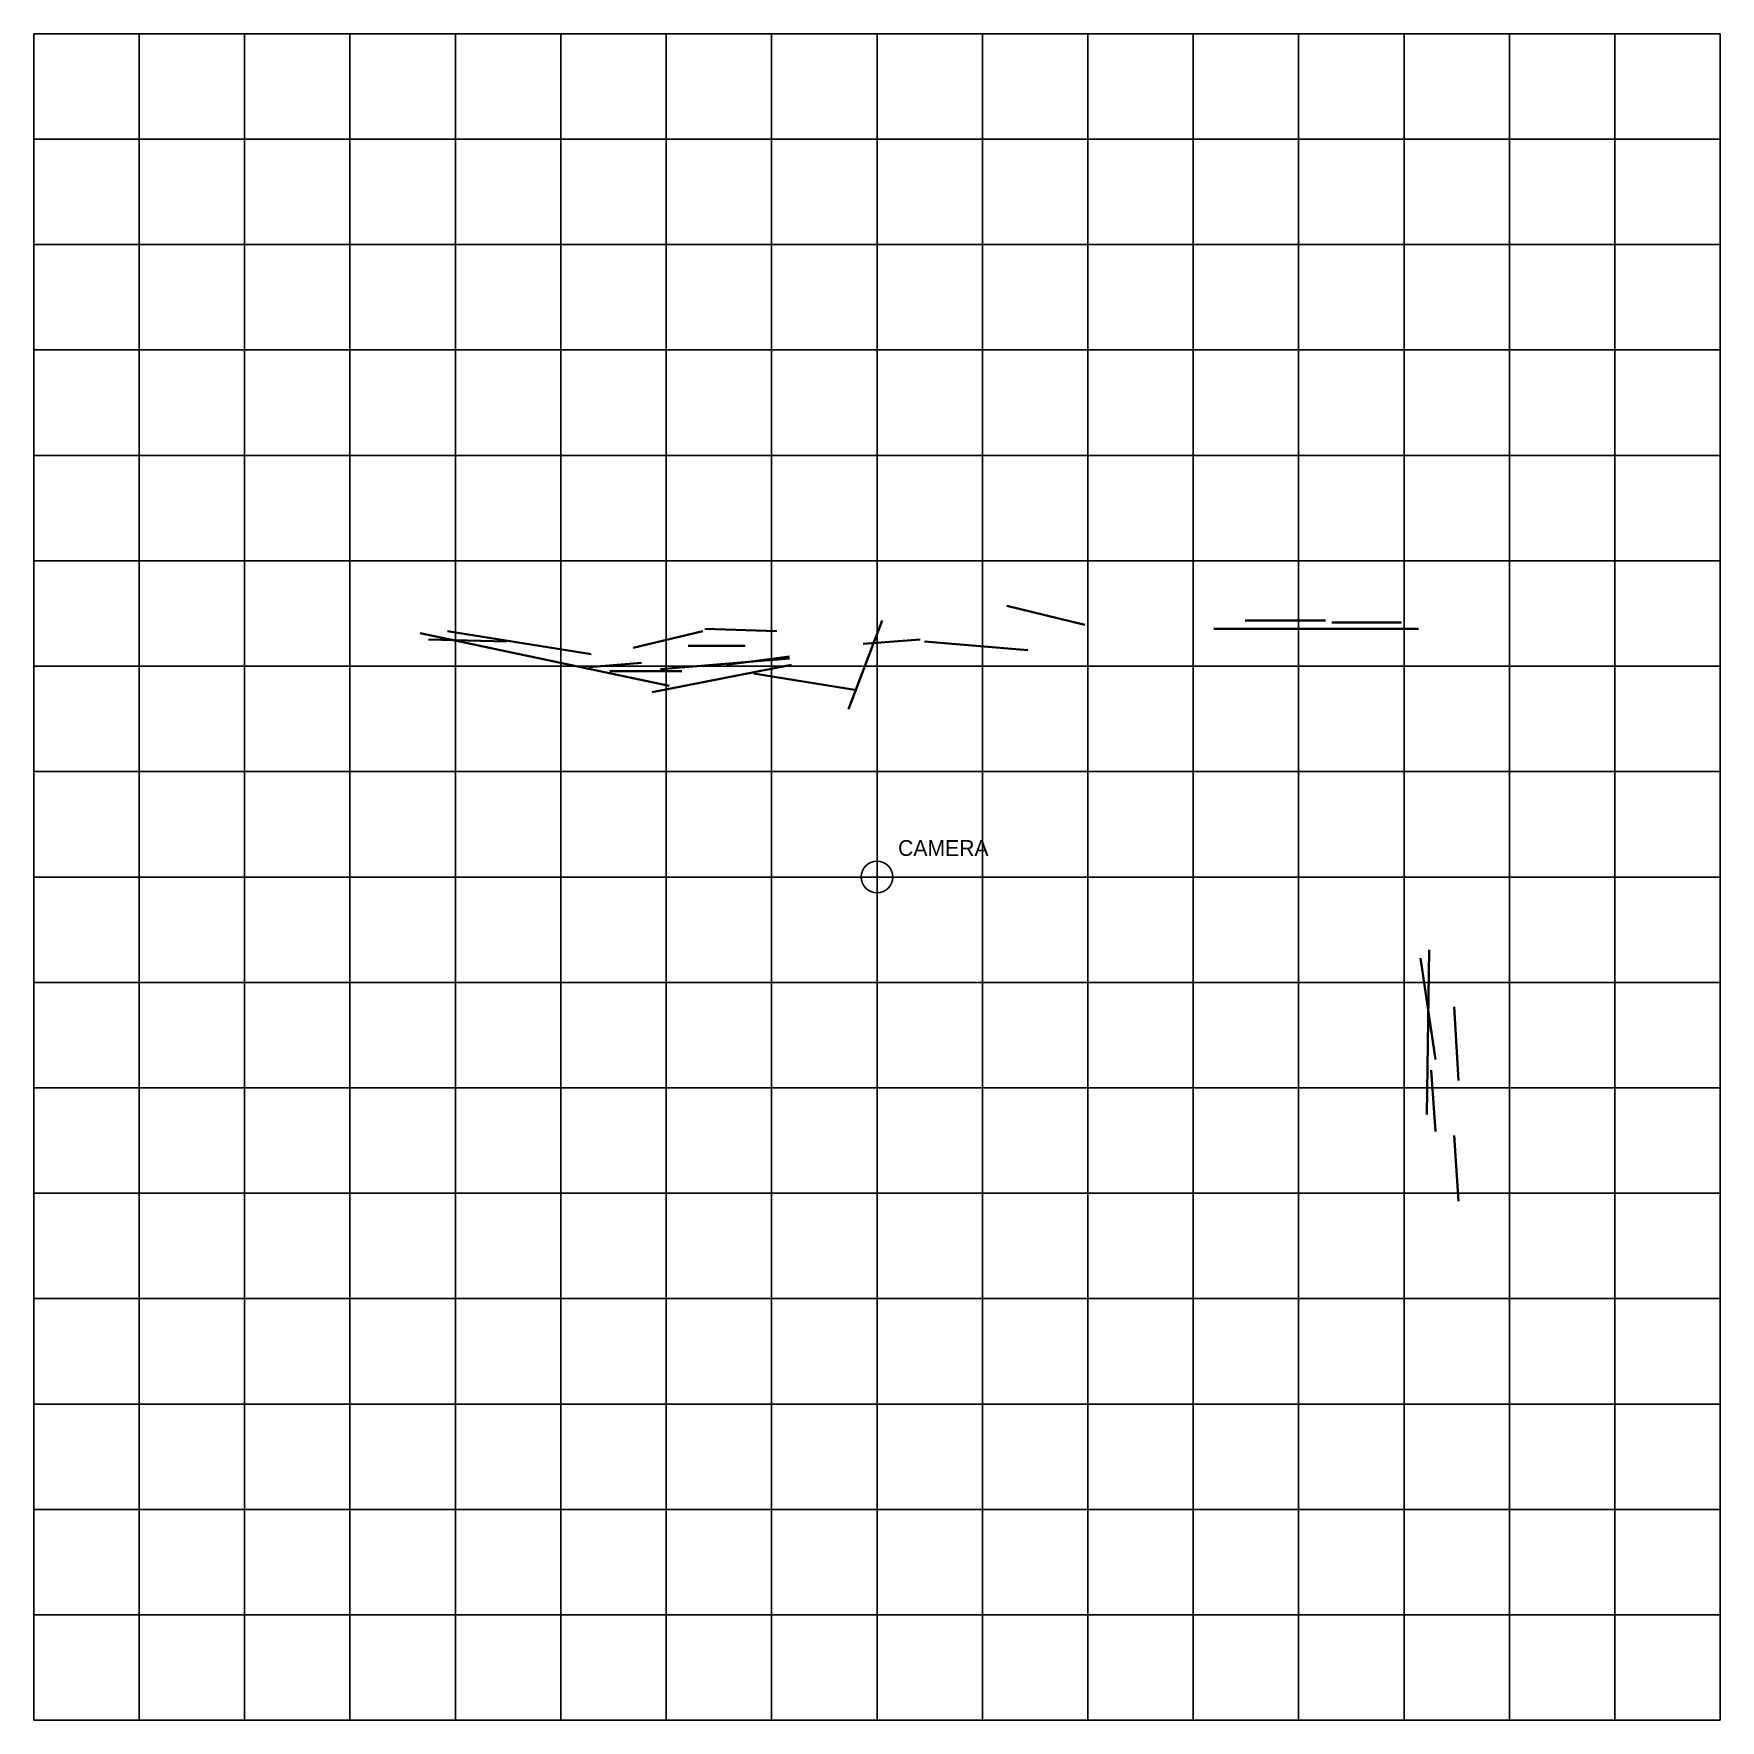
# Model space of a CAD drawing. Header units: metres. Extents: x -8 to 8, y -8 to 8.
import ezdxf

# ---------------------------------------------------------------- set-up
doc = ezdxf.new("R2010")
doc.units = ezdxf.units.M
for name, color, linetype in [('CAMERA', 1, 'Continuous'), ('GRID', 8, 'Continuous'), ('WALLS', 7, 'Continuous')]:
    doc.layers.add(name, color=color, linetype=linetype)

msp = doc.modelspace()

# ---------------------------------------------------------------- linework, layer by layer
at = {"layer": 'CAMERA'}
for p, q in [((0, -0.25), (0, 0.25)), ((-0.25, 0), (0.25, 0))]:
    msp.add_line(p, q, dxfattribs=at)
msp.add_circle((0, 0), 0.15, dxfattribs=at)
at = {"layer": 'GRID'}
for p, q in [((-8, -8), (-8, 8)), ((-8, 8), (8, 8)), ((-7, -8), (-7, 8)), ((-6, -8), (-6, 8)), ((-5, -8), (-5, 8)), ((-4, -8), (-4, 8)), ((-3, -8), (-3, 8)), ((-2, -8), (-2, 8)), ((-1, -8), (-1, 8)), ((0, -8), (0, 8)), ((1, -8), (1, 8)), ((2, -8), (2, 8)), ((3, -8), (3, 8)), ((4, -8), (4, 8)), ((5, -8), (5, 8)), ((6, -8), (6, 8)), ((7, -8), (7, 8)), ((8, -8), (8, 8)), ((-8, 7), (8, 7)), ((-8, 6), (8, 6)), ((-8, 5), (8, 5)), ((-8, 4), (8, 4)), ((-8, 3), (8, 3)), ((-8, 2), (8, 2)), ((-8, 1), (8, 1)), ((-8, 0), (8, 0)), ((-8, -1), (8, -1)), ((-8, -2), (8, -2)), ((-8, -3), (8, -3)), ((-8, -4), (8, -4)), ((-8, -5), (8, -5)), ((-8, -6), (8, -6)), ((-8, -7), (8, -7)), ((-8, -8), (8, -8))]:
    msp.add_line(p, q, dxfattribs=at)
at = {"layer": 'WALLS', "lineweight": 35}
for p, q in [((1.232, 2.573), (1.972, 2.393)), ((-0.27, 1.592), (0.05, 2.433)), ((3.494, 2.433), (4.255, 2.433)), ((4.315, 2.413), (4.976, 2.413)), ((-4.335, 2.313), (-1.972, 1.812)), ((-4.255, 2.253), (-3.514, 2.233)), ((-4.075, 2.333), (-2.713, 2.113)), ((-2.313, 2.173), (-1.652, 2.333)), ((-1.632, 2.353), (-0.951, 2.333)), ((-0.13, 2.213), (0.411, 2.253)), ((3.194, 2.353), (5.136, 2.353)), ((-1.792, 2.193), (-1.252, 2.193)), ((-1.432, 2.013), (-0.831, 2.093)), ((0.451, 2.233), (1.432, 2.153)), ((-2.733, 1.992), (-2.233, 2.033)), ((-2.533, 1.952), (-1.852, 1.952)), ((-2.133, 1.752), (-0.811, 2.013)), ((-2.053, 1.972), (-0.831, 2.073)), ((-1.171, 1.932), (-0.19, 1.772)), ((5.156, -0.771), (5.297, -1.732)), ((5.217, -2.253), (5.237, -0.691)), ((5.477, -1.232), (5.517, -1.932)), ((5.257, -1.832), (5.297, -2.413)), ((5.477, -2.453), (5.517, -3.074))]:
    msp.add_line(p, q, dxfattribs=at)

# ---------------------------------------------------------------- texts
at = {"layer": 'CAMERA'}
msp.add_text('CAMERA', height=0.15, dxfattribs=at).set_placement((0.2, 0.2))

doc.saveas('drawing.dxf')
